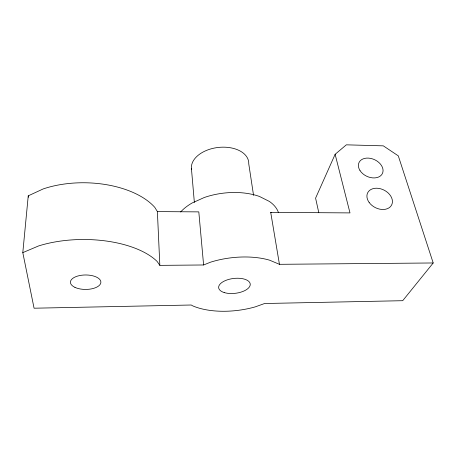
<?xml version="1.0" encoding="UTF-8"?>
<svg xmlns="http://www.w3.org/2000/svg" width="456" height="456" viewBox="0 0 456 456"><rect width="100%" height="100%" fill="white"/><g stroke="black" fill="none" stroke-linecap="round" stroke-linejoin="round"><path stroke-width="0.68" d="M433.2 262.969L402.699 300.698L264.594 303.514L255.314 306.848A56.248 26.505 -6.8 0 1 192.575 305.794L191.252 305.007L34.069 308.21L22.8 252.63L28.243 195.835L43.206 188.926A77.235 41.918 1.3 0 1 154.84 207.417L157.388 211.601L159.839 265.363L203.604 264.976L210.575 262.171A56.248 26.505 -6.8 0 1 269.599 260.188L279.437 264.315L433.2 262.969L398.293 155.855L383.319 145.852L346.338 144.831L335.126 154.305L315.592 198.143L318.784 212.656M22.8 252.63L38.646 245.921A81.715 38.959 0 0 1 157.166 261.499L159.839 265.363M157.388 211.601L198.805 211.88L203.604 264.976M279.437 264.315L270.71 212.371L349.991 212.906L335.126 154.305M270.71 212.371L271.269 212.644M28.243 195.835L28.477 197.231M253.564 195.419L248.754 163.841A28.813 18.069 -6.8 0 0 218.675 147.402A28.813 18.069 -6.8 0 0 191.6 169.7M191.417 168.367L194.359 202.407M180.656 211.972A52.736 29.127 -6.8 0 1 192.118 202.988L204.254 197.516A52.736 29.127 -6.8 0 1 259.487 196.473L269.376 201.432A52.736 29.127 -6.8 0 1 278.468 212.627M74.966 287.377A15.236 7.233 -0.1 0 0 100.4 284.002A15.236 7.233 -0.1 0 0 81.567 275.242A15.236 7.233 -0.1 0 0 74.966 287.377M224.187 292.558A15.897 7.473 -6.8 0 0 249.996 285.804A15.897 7.473 -6.8 0 0 229.174 279.294A15.897 7.473 -6.8 0 0 224.187 292.558M359.995 170.533A12.922 9.171 24.8 0 0 381.376 175.064A12.922 9.171 24.8 0 0 370.796 158.426A12.922 9.171 24.8 0 0 359.995 170.533M369.155 202.464A13.441 9.775 27.1 0 0 391.202 205.713A13.441 9.775 27.1 0 0 378.645 188.379A13.441 9.775 27.1 0 0 369.155 202.464"/></g></svg>
